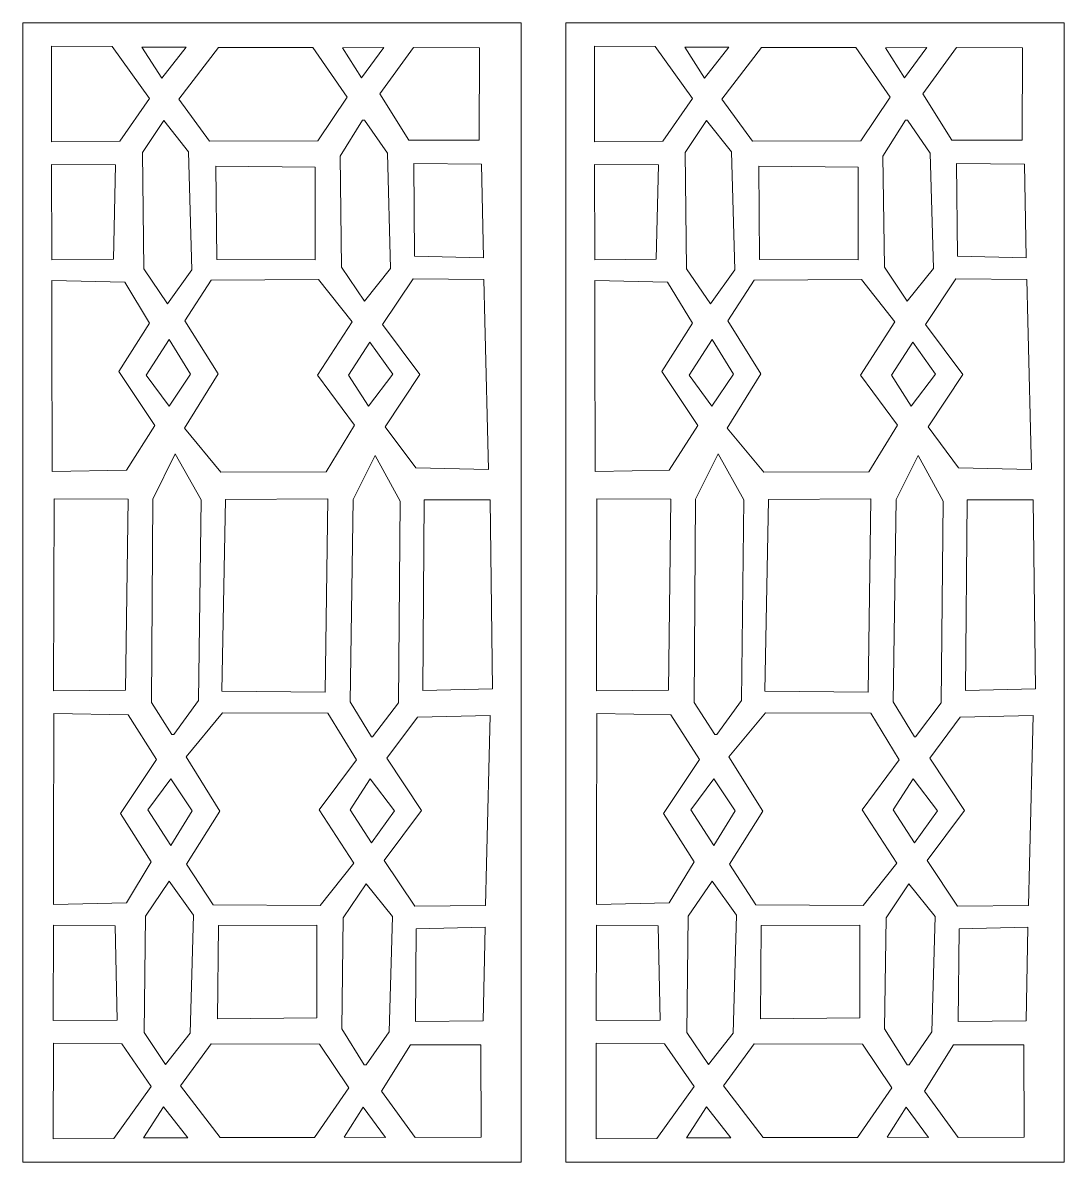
# Model space of a CAD drawing. Header units: centimetres. Extents: x -27.5 to -15.8, y -3.3 to 9.5.
import ezdxf

# ---------------------------------------------------------------- set-up
doc = ezdxf.new("R2010")
doc.units = ezdxf.units.CM
doc.header["$MEASUREMENT"] = 0
doc.layers.add('layer 1', color=7, linetype='Continuous')

msp = doc.modelspace()

# ---------------------------------------------------------------- linework, layer by layer
at = {"layer": 'layer 1', "color": 250, "lineweight": 9}
msp.add_open_spline([(-27.5, 9.5), (-27.5, 9.5), (-21.88615, 9.5), (-21.88615, 9.5), (-21.88615, 9.5), (-21.88615, 9.5), (-21.88615, -3.32635), (-21.88615, -3.32635), (-21.88615, -3.32635), (-21.88615, -3.32635), (-27.5, -3.32635), (-27.5, -3.32635), (-27.5, -3.32635), (-27.5, -3.32635), (-27.5, 9.5), (-27.5, 9.5)], degree=3, knots=[0, 0, 0, 0, 0.2, 0.2, 0.2, 0.2, 0.4, 0.4, 0.4, 0.4, 0.6, 0.6, 0.6, 0.6, 1, 1, 1, 1], dxfattribs=at)
at = {"layer": 'layer 1', "color": 7, "lineweight": 9}
for points, knots in [([(-21.38615, 9.5), (-21.38615, 9.5), (-15.7723, 9.5), (-15.7723, 9.5), (-15.7723, 9.5), (-15.7723, 9.5), (-15.7723, -3.32635), (-15.7723, -3.32635), (-15.7723, -3.32635), (-15.7723, -3.32635), (-21.38615, -3.32635), (-21.38615, -3.32635), (-21.38615, -3.32635), (-21.38615, -3.32635), (-21.38615, 9.5), (-21.38615, 9.5)], [0, 0, 0, 0, 0.2, 0.2, 0.2, 0.2, 0.4, 0.4, 0.4, 0.4, 0.6, 0.6, 0.6, 0.6, 1, 1, 1, 1]), ([(-27.17487, 8.16138), (-27.17487, 8.16138), (-27.17515, 9.23674), (-27.17515, 9.23674), (-27.17515, 9.23674), (-27.17515, 9.23674), (-26.49222, 9.23189), (-26.49222, 9.23189), (-26.49222, 9.23189), (-26.49222, 9.23189), (-26.07328, 8.64632), (-26.07328, 8.64632), (-26.07328, 8.64632), (-26.07328, 8.64632), (-26.40538, 8.16623), (-26.40538, 8.16623), (-26.40538, 8.16623), (-26.40538, 8.16623), (-27.17487, 8.16138), (-27.17487, 8.16138)], [0, 0, 0, 0, 0.16666667, 0.16666667, 0.16666667, 0.16666667, 0.33333333, 0.33333333, 0.33333333, 0.33333333, 0.5, 0.5, 0.5, 0.5, 0.66666667, 0.66666667, 0.66666667, 0.66666667, 1, 1, 1, 1]), ([(-21.06102, 8.16138), (-21.06102, 8.16138), (-21.0613, 9.23674), (-21.0613, 9.23674), (-21.0613, 9.23674), (-21.0613, 9.23674), (-20.37837, 9.23189), (-20.37837, 9.23189), (-20.37837, 9.23189), (-20.37837, 9.23189), (-19.95943, 8.64632), (-19.95943, 8.64632), (-19.95943, 8.64632), (-19.95943, 8.64632), (-20.29153, 8.16623), (-20.29153, 8.16623), (-20.29153, 8.16623), (-20.29153, 8.16623), (-21.06102, 8.16138), (-21.06102, 8.16138)], [0, 0, 0, 0, 0.16666667, 0.16666667, 0.16666667, 0.16666667, 0.33333333, 0.33333333, 0.33333333, 0.33333333, 0.5, 0.5, 0.5, 0.5, 0.66666667, 0.66666667, 0.66666667, 0.66666667, 1, 1, 1, 1]), ([(-25.93516, 8.87588), (-25.93516, 8.87588), (-26.16, 9.22442), (-26.16, 9.22442), (-26.16, 9.22442), (-26.16, 9.22442), (-25.66116, 9.22484), (-25.66116, 9.22484), (-25.66116, 9.22484), (-25.66116, 9.22484), (-25.93516, 8.87588), (-25.93516, 8.87588)], [0, 0, 0, 0, 0.25, 0.25, 0.25, 0.25, 0.5, 0.5, 0.5, 0.5, 1, 1, 1, 1]), ([(-25.3971, 8.16575), (-25.3971, 8.16575), (-25.74106, 8.63882), (-25.74106, 8.63882), (-25.74106, 8.63882), (-25.74106, 8.63882), (-25.29546, 9.22191), (-25.29546, 9.22191), (-25.29546, 9.22191), (-25.29546, 9.22191), (-24.23257, 9.22074), (-24.23257, 9.22074), (-24.23257, 9.22074), (-24.23257, 9.22074), (-23.84586, 8.66275), (-23.84586, 8.66275), (-23.84586, 8.66275), (-23.84586, 8.66275), (-24.17821, 8.1716), (-24.17821, 8.1716), (-24.17821, 8.1716), (-24.17821, 8.1716), (-25.3971, 8.16575), (-25.3971, 8.16575)], [0, 0, 0, 0, 0.14285714, 0.14285714, 0.14285714, 0.14285714, 0.28571429, 0.28571429, 0.28571429, 0.28571429, 0.42857143, 0.42857143, 0.42857143, 0.42857143, 0.57142857, 0.57142857, 0.57142857, 0.57142857, 0.71428571, 0.71428571, 0.71428571, 0.71428571, 1, 1, 1, 1]), ([(-23.68583, 8.88073), (-23.68583, 8.88073), (-23.89961, 9.21967), (-23.89961, 9.21967), (-23.89961, 9.21967), (-23.89961, 9.21967), (-23.43425, 9.22147), (-23.43425, 9.22147), (-23.43425, 9.22147), (-23.43425, 9.22147), (-23.68583, 8.88073), (-23.68583, 8.88073)], [0, 0, 0, 0, 0.25, 0.25, 0.25, 0.25, 0.5, 0.5, 0.5, 0.5, 1, 1, 1, 1]), ([(-23.15208, 8.17742), (-23.15208, 8.17742), (-23.47942, 8.69884), (-23.47942, 8.69884), (-23.47942, 8.69884), (-23.47942, 8.69884), (-23.09908, 9.22155), (-23.09908, 9.22155), (-23.09908, 9.22155), (-23.09908, 9.22155), (-22.35607, 9.21983), (-22.35607, 9.21983), (-22.35607, 9.21983), (-22.35607, 9.21983), (-22.3608, 8.17801), (-22.3608, 8.17801), (-22.3608, 8.17801), (-22.3608, 8.17801), (-23.15208, 8.17742), (-23.15208, 8.17742)], [0, 0, 0, 0, 0.16666667, 0.16666667, 0.16666667, 0.16666667, 0.33333333, 0.33333333, 0.33333333, 0.33333333, 0.5, 0.5, 0.5, 0.5, 0.66666667, 0.66666667, 0.66666667, 0.66666667, 1, 1, 1, 1]), ([(-19.82131, 8.87588), (-19.82131, 8.87588), (-20.04615, 9.22442), (-20.04615, 9.22442), (-20.04615, 9.22442), (-20.04615, 9.22442), (-19.54731, 9.22484), (-19.54731, 9.22484), (-19.54731, 9.22484), (-19.54731, 9.22484), (-19.82131, 8.87588), (-19.82131, 8.87588)], [0, 0, 0, 0, 0.25, 0.25, 0.25, 0.25, 0.5, 0.5, 0.5, 0.5, 1, 1, 1, 1]), ([(-19.28326, 8.16575), (-19.28326, 8.16575), (-19.62721, 8.63882), (-19.62721, 8.63882), (-19.62721, 8.63882), (-19.62721, 8.63882), (-19.18161, 9.22191), (-19.18161, 9.22191), (-19.18161, 9.22191), (-19.18161, 9.22191), (-18.11872, 9.22074), (-18.11872, 9.22074), (-18.11872, 9.22074), (-18.11872, 9.22074), (-17.73202, 8.66275), (-17.73202, 8.66275), (-17.73202, 8.66275), (-17.73202, 8.66275), (-18.06437, 8.1716), (-18.06437, 8.1716), (-18.06437, 8.1716), (-18.06437, 8.1716), (-19.28326, 8.16575), (-19.28326, 8.16575)], [0, 0, 0, 0, 0.14285714, 0.14285714, 0.14285714, 0.14285714, 0.28571429, 0.28571429, 0.28571429, 0.28571429, 0.42857143, 0.42857143, 0.42857143, 0.42857143, 0.57142857, 0.57142857, 0.57142857, 0.57142857, 0.71428571, 0.71428571, 0.71428571, 0.71428571, 1, 1, 1, 1]), ([(-17.57198, 8.88073), (-17.57198, 8.88073), (-17.78576, 9.21967), (-17.78576, 9.21967), (-17.78576, 9.21967), (-17.78576, 9.21967), (-17.3204, 9.22147), (-17.3204, 9.22147), (-17.3204, 9.22147), (-17.3204, 9.22147), (-17.57198, 8.88073), (-17.57198, 8.88073)], [0, 0, 0, 0, 0.25, 0.25, 0.25, 0.25, 0.5, 0.5, 0.5, 0.5, 1, 1, 1, 1]), ([(-17.03823, 8.17742), (-17.03823, 8.17742), (-17.36557, 8.69884), (-17.36557, 8.69884), (-17.36557, 8.69884), (-17.36557, 8.69884), (-16.98523, 9.22155), (-16.98523, 9.22155), (-16.98523, 9.22155), (-16.98523, 9.22155), (-16.24223, 9.21983), (-16.24223, 9.21983), (-16.24223, 9.21983), (-16.24223, 9.21983), (-16.24695, 8.17801), (-16.24695, 8.17801), (-16.24695, 8.17801), (-16.24695, 8.17801), (-17.03823, 8.17742), (-17.03823, 8.17742)], [0, 0, 0, 0, 0.16666667, 0.16666667, 0.16666667, 0.16666667, 0.33333333, 0.33333333, 0.33333333, 0.33333333, 0.5, 0.5, 0.5, 0.5, 0.66666667, 0.66666667, 0.66666667, 0.66666667, 1, 1, 1, 1]), ([(-25.87032, 6.33714), (-25.87032, 6.33714), (-26.13849, 6.73098), (-26.13849, 6.73098), (-26.13849, 6.73098), (-26.13849, 6.73098), (-26.15342, 8.03871), (-26.15342, 8.03871), (-26.15342, 8.03871), (-26.15342, 8.03871), (-25.91263, 8.39896), (-25.91263, 8.39896), (-25.91263, 8.39896), (-25.91263, 8.39896), (-25.63242, 8.04918), (-25.63242, 8.04918), (-25.63242, 8.04918), (-25.63242, 8.04918), (-25.59585, 6.71878), (-25.59585, 6.71878), (-25.59585, 6.71878), (-25.59585, 6.71878), (-25.87032, 6.33714), (-25.87032, 6.33714)], [0, 0, 0, 0, 0.14285714, 0.14285714, 0.14285714, 0.14285714, 0.28571429, 0.28571429, 0.28571429, 0.28571429, 0.42857143, 0.42857143, 0.42857143, 0.42857143, 0.57142857, 0.57142857, 0.57142857, 0.57142857, 0.71428571, 0.71428571, 0.71428571, 0.71428571, 1, 1, 1, 1]), ([(-23.65373, 6.3649), (-23.65373, 6.3649), (-23.91105, 6.74739), (-23.91105, 6.74739), (-23.91105, 6.74739), (-23.91105, 6.74739), (-23.92723, 7.99978), (-23.92723, 7.99978), (-23.92723, 7.99978), (-23.92723, 7.99978), (-23.6744, 8.40405), (-23.6744, 8.40405), (-23.6744, 8.40405), (-23.6744, 8.40405), (-23.65224, 8.40355), (-23.65224, 8.40355), (-23.65224, 8.40355), (-23.65224, 8.40355), (-23.39469, 8.03213), (-23.39469, 8.03213), (-23.39469, 8.03213), (-23.39469, 8.03213), (-23.35735, 6.73494), (-23.35735, 6.73494), (-23.35735, 6.73494), (-23.35735, 6.73494), (-23.65373, 6.3649), (-23.65373, 6.3649)], [0, 0, 0, 0, 0.125, 0.125, 0.125, 0.125, 0.25, 0.25, 0.25, 0.25, 0.375, 0.375, 0.375, 0.375, 0.5, 0.5, 0.5, 0.5, 0.625, 0.625, 0.625, 0.625, 0.75, 0.75, 0.75, 0.75, 1, 1, 1, 1]), ([(-19.75648, 6.33714), (-19.75648, 6.33714), (-20.02464, 6.73098), (-20.02464, 6.73098), (-20.02464, 6.73098), (-20.02464, 6.73098), (-20.03958, 8.03871), (-20.03958, 8.03871), (-20.03958, 8.03871), (-20.03958, 8.03871), (-19.79878, 8.39896), (-19.79878, 8.39896), (-19.79878, 8.39896), (-19.79878, 8.39896), (-19.51858, 8.04918), (-19.51858, 8.04918), (-19.51858, 8.04918), (-19.51858, 8.04918), (-19.48201, 6.71878), (-19.48201, 6.71878), (-19.48201, 6.71878), (-19.48201, 6.71878), (-19.75648, 6.33714), (-19.75648, 6.33714)], [0, 0, 0, 0, 0.14285714, 0.14285714, 0.14285714, 0.14285714, 0.28571429, 0.28571429, 0.28571429, 0.28571429, 0.42857143, 0.42857143, 0.42857143, 0.42857143, 0.57142857, 0.57142857, 0.57142857, 0.57142857, 0.71428571, 0.71428571, 0.71428571, 0.71428571, 1, 1, 1, 1]), ([(-17.53988, 6.3649), (-17.53988, 6.3649), (-17.79721, 6.74739), (-17.79721, 6.74739), (-17.79721, 6.74739), (-17.79721, 6.74739), (-17.81338, 7.99978), (-17.81338, 7.99978), (-17.81338, 7.99978), (-17.81338, 7.99978), (-17.56055, 8.40405), (-17.56055, 8.40405), (-17.56055, 8.40405), (-17.56055, 8.40405), (-17.53839, 8.40355), (-17.53839, 8.40355), (-17.53839, 8.40355), (-17.53839, 8.40355), (-17.28084, 8.03213), (-17.28084, 8.03213), (-17.28084, 8.03213), (-17.28084, 8.03213), (-17.2435, 6.73494), (-17.2435, 6.73494), (-17.2435, 6.73494), (-17.2435, 6.73494), (-17.53988, 6.3649), (-17.53988, 6.3649)], [0, 0, 0, 0, 0.125, 0.125, 0.125, 0.125, 0.25, 0.25, 0.25, 0.25, 0.375, 0.375, 0.375, 0.375, 0.5, 0.5, 0.5, 0.5, 0.625, 0.625, 0.625, 0.625, 0.75, 0.75, 0.75, 0.75, 1, 1, 1, 1]), ([(-27.17365, 6.83154), (-27.17365, 6.83154), (-27.17572, 7.90658), (-27.17572, 7.90658), (-27.17572, 7.90658), (-27.17572, 7.90658), (-26.45565, 7.9015), (-26.45565, 7.9015), (-26.45565, 7.9015), (-26.45565, 7.9015), (-26.47951, 6.83835), (-26.47951, 6.83835), (-26.47951, 6.83835), (-26.47951, 6.83835), (-27.17365, 6.83154), (-27.17365, 6.83154)], [0, 0, 0, 0, 0.2, 0.2, 0.2, 0.2, 0.4, 0.4, 0.4, 0.4, 0.6, 0.6, 0.6, 0.6, 1, 1, 1, 1]), ([(-25.31624, 6.83436), (-25.31624, 6.83436), (-25.32582, 7.88715), (-25.32582, 7.88715), (-25.32582, 7.88715), (-25.32582, 7.88715), (-24.2071, 7.87311), (-24.2071, 7.87311), (-24.2071, 7.87311), (-24.2071, 7.87311), (-24.20833, 6.83163), (-24.20833, 6.83163), (-24.20833, 6.83163), (-24.20833, 6.83163), (-25.31624, 6.83436), (-25.31624, 6.83436)], [0, 0, 0, 0, 0.2, 0.2, 0.2, 0.2, 0.4, 0.4, 0.4, 0.4, 0.6, 0.6, 0.6, 0.6, 1, 1, 1, 1]), ([(-23.08833, 6.87293), (-23.08833, 6.87293), (-23.09816, 7.91466), (-23.09816, 7.91466), (-23.09816, 7.91466), (-23.09816, 7.91466), (-22.33379, 7.90855), (-22.33379, 7.90855), (-22.33379, 7.90855), (-22.33379, 7.90855), (-22.31313, 6.85551), (-22.31313, 6.85551), (-22.31313, 6.85551), (-22.31313, 6.85551), (-23.08833, 6.87293), (-23.08833, 6.87293)], [0, 0, 0, 0, 0.2, 0.2, 0.2, 0.2, 0.4, 0.4, 0.4, 0.4, 0.6, 0.6, 0.6, 0.6, 1, 1, 1, 1]), ([(-21.05981, 6.83154), (-21.05981, 6.83154), (-21.06188, 7.90658), (-21.06188, 7.90658), (-21.06188, 7.90658), (-21.06188, 7.90658), (-20.3418, 7.9015), (-20.3418, 7.9015), (-20.3418, 7.9015), (-20.3418, 7.9015), (-20.36567, 6.83835), (-20.36567, 6.83835), (-20.36567, 6.83835), (-20.36567, 6.83835), (-21.05981, 6.83154), (-21.05981, 6.83154)], [0, 0, 0, 0, 0.2, 0.2, 0.2, 0.2, 0.4, 0.4, 0.4, 0.4, 0.6, 0.6, 0.6, 0.6, 1, 1, 1, 1]), ([(-19.20239, 6.83436), (-19.20239, 6.83436), (-19.21198, 7.88715), (-19.21198, 7.88715), (-19.21198, 7.88715), (-19.21198, 7.88715), (-18.09325, 7.87311), (-18.09325, 7.87311), (-18.09325, 7.87311), (-18.09325, 7.87311), (-18.09448, 6.83163), (-18.09448, 6.83163), (-18.09448, 6.83163), (-18.09448, 6.83163), (-19.20239, 6.83436), (-19.20239, 6.83436)], [0, 0, 0, 0, 0.2, 0.2, 0.2, 0.2, 0.4, 0.4, 0.4, 0.4, 0.6, 0.6, 0.6, 0.6, 1, 1, 1, 1]), ([(-16.97448, 6.87293), (-16.97448, 6.87293), (-16.98432, 7.91466), (-16.98432, 7.91466), (-16.98432, 7.91466), (-16.98432, 7.91466), (-16.21994, 7.90855), (-16.21994, 7.90855), (-16.21994, 7.90855), (-16.21994, 7.90855), (-16.19929, 6.85551), (-16.19929, 6.85551), (-16.19929, 6.85551), (-16.19929, 6.85551), (-16.97448, 6.87293), (-16.97448, 6.87293)], [0, 0, 0, 0, 0.2, 0.2, 0.2, 0.2, 0.4, 0.4, 0.4, 0.4, 0.6, 0.6, 0.6, 0.6, 1, 1, 1, 1]), ([(-27.16938, 4.44833), (-27.16938, 4.44833), (-27.17349, 6.03404), (-27.17349, 6.03404), (-27.17349, 6.03404), (-27.17349, 6.03404), (-27.17186, 6.59907), (-27.17186, 6.59907), (-27.17186, 6.59907), (-27.17186, 6.59907), (-26.35237, 6.58065), (-26.35237, 6.58065), (-26.35237, 6.58065), (-26.35237, 6.58065), (-26.07186, 6.11858), (-26.07186, 6.11858), (-26.07186, 6.11858), (-26.07186, 6.11858), (-26.41932, 5.57392), (-26.41932, 5.57392), (-26.41932, 5.57392), (-26.41932, 5.57392), (-26.01194, 4.96644), (-26.01194, 4.96644), (-26.01194, 4.96644), (-26.01194, 4.96644), (-26.3335, 4.464), (-26.3335, 4.464), (-26.3335, 4.464), (-26.3335, 4.464), (-27.16938, 4.44833), (-27.16938, 4.44833)], [0, 0, 0, 0, 0.11111111, 0.11111111, 0.11111111, 0.11111111, 0.22222222, 0.22222222, 0.22222222, 0.22222222, 0.33333333, 0.33333333, 0.33333333, 0.33333333, 0.44444444, 0.44444444, 0.44444444, 0.44444444, 0.55555556, 0.55555556, 0.55555556, 0.55555556, 0.66666667, 0.66666667, 0.66666667, 0.66666667, 0.77777778, 0.77777778, 0.77777778, 0.77777778, 1, 1, 1, 1]), ([(-25.27033, 4.44008), (-25.27033, 4.44008), (-25.68022, 4.93681), (-25.68022, 4.93681), (-25.68022, 4.93681), (-25.68022, 4.93681), (-25.30081, 5.54876), (-25.30081, 5.54876), (-25.30081, 5.54876), (-25.30081, 5.54876), (-25.67523, 6.14441), (-25.67523, 6.14441), (-25.67523, 6.14441), (-25.67523, 6.14441), (-25.37686, 6.60305), (-25.37686, 6.60305), (-25.37686, 6.60305), (-25.37686, 6.60305), (-24.16901, 6.60915), (-24.16901, 6.60915), (-24.16901, 6.60915), (-24.16901, 6.60915), (-23.79185, 6.13533), (-23.79185, 6.13533), (-23.79185, 6.13533), (-23.79185, 6.13533), (-24.18208, 5.53469), (-24.18208, 5.53469), (-24.18208, 5.53469), (-24.18208, 5.53469), (-23.76262, 4.97128), (-23.76262, 4.97128), (-23.76262, 4.97128), (-23.76262, 4.97128), (-24.08465, 4.44668), (-24.08465, 4.44668), (-24.08465, 4.44668), (-24.08465, 4.44668), (-25.27033, 4.44008), (-25.27033, 4.44008)], [0, 0, 0, 0, 0.09090909, 0.09090909, 0.09090909, 0.09090909, 0.18181818, 0.18181818, 0.18181818, 0.18181818, 0.27272727, 0.27272727, 0.27272727, 0.27272727, 0.36363636, 0.36363636, 0.36363636, 0.36363636, 0.45454545, 0.45454545, 0.45454545, 0.45454545, 0.54545455, 0.54545455, 0.54545455, 0.54545455, 0.63636364, 0.63636364, 0.63636364, 0.63636364, 0.72727273, 0.72727273, 0.72727273, 0.72727273, 0.81818182, 0.81818182, 0.81818182, 0.81818182, 1, 1, 1, 1]), ([(-22.25588, 4.47207), (-22.25588, 4.47207), (-23.0754, 4.49049), (-23.0754, 4.49049), (-23.0754, 4.49049), (-23.0754, 4.49049), (-23.41958, 4.9525), (-23.41958, 4.9525), (-23.41958, 4.9525), (-23.41958, 4.9525), (-23.02799, 5.54145), (-23.02799, 5.54145), (-23.02799, 5.54145), (-23.02799, 5.54145), (-23.44909, 6.10545), (-23.44909, 6.10545), (-23.44909, 6.10545), (-23.44909, 6.10545), (-23.10512, 6.61849), (-23.10512, 6.61849), (-23.10512, 6.61849), (-23.10512, 6.61849), (-22.30829, 6.6111), (-22.30829, 6.6111), (-22.30829, 6.6111), (-22.30829, 6.6111), (-22.29583, 6.14603), (-22.29583, 6.14603), (-22.29583, 6.14603), (-22.29583, 6.14603), (-22.25588, 4.47207), (-22.25588, 4.47207)], [0, 0, 0, 0, 0.11111111, 0.11111111, 0.11111111, 0.11111111, 0.22222222, 0.22222222, 0.22222222, 0.22222222, 0.33333333, 0.33333333, 0.33333333, 0.33333333, 0.44444444, 0.44444444, 0.44444444, 0.44444444, 0.55555556, 0.55555556, 0.55555556, 0.55555556, 0.66666667, 0.66666667, 0.66666667, 0.66666667, 0.77777778, 0.77777778, 0.77777778, 0.77777778, 1, 1, 1, 1]), ([(-21.05554, 4.44833), (-21.05554, 4.44833), (-21.05964, 6.03404), (-21.05964, 6.03404), (-21.05964, 6.03404), (-21.05964, 6.03404), (-21.05801, 6.59907), (-21.05801, 6.59907), (-21.05801, 6.59907), (-21.05801, 6.59907), (-20.23852, 6.58065), (-20.23852, 6.58065), (-20.23852, 6.58065), (-20.23852, 6.58065), (-19.95801, 6.11858), (-19.95801, 6.11858), (-19.95801, 6.11858), (-19.95801, 6.11858), (-20.30547, 5.57392), (-20.30547, 5.57392), (-20.30547, 5.57392), (-20.30547, 5.57392), (-19.89809, 4.96644), (-19.89809, 4.96644), (-19.89809, 4.96644), (-19.89809, 4.96644), (-20.21965, 4.464), (-20.21965, 4.464), (-20.21965, 4.464), (-20.21965, 4.464), (-21.05554, 4.44833), (-21.05554, 4.44833)], [0, 0, 0, 0, 0.11111111, 0.11111111, 0.11111111, 0.11111111, 0.22222222, 0.22222222, 0.22222222, 0.22222222, 0.33333333, 0.33333333, 0.33333333, 0.33333333, 0.44444444, 0.44444444, 0.44444444, 0.44444444, 0.55555556, 0.55555556, 0.55555556, 0.55555556, 0.66666667, 0.66666667, 0.66666667, 0.66666667, 0.77777778, 0.77777778, 0.77777778, 0.77777778, 1, 1, 1, 1]), ([(-19.15648, 4.44008), (-19.15648, 4.44008), (-19.56637, 4.93681), (-19.56637, 4.93681), (-19.56637, 4.93681), (-19.56637, 4.93681), (-19.18696, 5.54876), (-19.18696, 5.54876), (-19.18696, 5.54876), (-19.18696, 5.54876), (-19.56138, 6.14441), (-19.56138, 6.14441), (-19.56138, 6.14441), (-19.56138, 6.14441), (-19.26301, 6.60305), (-19.26301, 6.60305), (-19.26301, 6.60305), (-19.26301, 6.60305), (-18.05516, 6.60915), (-18.05516, 6.60915), (-18.05516, 6.60915), (-18.05516, 6.60915), (-17.678, 6.13533), (-17.678, 6.13533), (-17.678, 6.13533), (-17.678, 6.13533), (-18.06823, 5.53469), (-18.06823, 5.53469), (-18.06823, 5.53469), (-18.06823, 5.53469), (-17.64877, 4.97128), (-17.64877, 4.97128), (-17.64877, 4.97128), (-17.64877, 4.97128), (-17.9708, 4.44668), (-17.9708, 4.44668), (-17.9708, 4.44668), (-17.9708, 4.44668), (-19.15648, 4.44008), (-19.15648, 4.44008)], [0, 0, 0, 0, 0.09090909, 0.09090909, 0.09090909, 0.09090909, 0.18181818, 0.18181818, 0.18181818, 0.18181818, 0.27272727, 0.27272727, 0.27272727, 0.27272727, 0.36363636, 0.36363636, 0.36363636, 0.36363636, 0.45454545, 0.45454545, 0.45454545, 0.45454545, 0.54545455, 0.54545455, 0.54545455, 0.54545455, 0.63636364, 0.63636364, 0.63636364, 0.63636364, 0.72727273, 0.72727273, 0.72727273, 0.72727273, 0.81818182, 0.81818182, 0.81818182, 0.81818182, 1, 1, 1, 1]), ([(-16.14204, 4.47207), (-16.14204, 4.47207), (-16.96155, 4.49049), (-16.96155, 4.49049), (-16.96155, 4.49049), (-16.96155, 4.49049), (-17.30573, 4.9525), (-17.30573, 4.9525), (-17.30573, 4.9525), (-17.30573, 4.9525), (-16.91414, 5.54145), (-16.91414, 5.54145), (-16.91414, 5.54145), (-16.91414, 5.54145), (-17.33524, 6.10545), (-17.33524, 6.10545), (-17.33524, 6.10545), (-17.33524, 6.10545), (-16.99127, 6.61849), (-16.99127, 6.61849), (-16.99127, 6.61849), (-16.99127, 6.61849), (-16.19444, 6.6111), (-16.19444, 6.6111), (-16.19444, 6.6111), (-16.19444, 6.6111), (-16.18198, 6.14603), (-16.18198, 6.14603), (-16.18198, 6.14603), (-16.18198, 6.14603), (-16.14204, 4.47207), (-16.14204, 4.47207)], [0, 0, 0, 0, 0.11111111, 0.11111111, 0.11111111, 0.11111111, 0.22222222, 0.22222222, 0.22222222, 0.22222222, 0.33333333, 0.33333333, 0.33333333, 0.33333333, 0.44444444, 0.44444444, 0.44444444, 0.44444444, 0.55555556, 0.55555556, 0.55555556, 0.55555556, 0.66666667, 0.66666667, 0.66666667, 0.66666667, 0.77777778, 0.77777778, 0.77777778, 0.77777778, 1, 1, 1, 1]), ([(-25.85257, 5.18519), (-25.85257, 5.18519), (-26.10998, 5.5337), (-26.10998, 5.5337), (-26.10998, 5.5337), (-26.10998, 5.5337), (-25.84993, 5.93433), (-25.84993, 5.93433), (-25.84993, 5.93433), (-25.84993, 5.93433), (-25.61114, 5.54466), (-25.61114, 5.54466), (-25.61114, 5.54466), (-25.61114, 5.54466), (-25.85257, 5.18519), (-25.85257, 5.18519)], [0, 0, 0, 0, 0.2, 0.2, 0.2, 0.2, 0.4, 0.4, 0.4, 0.4, 0.6, 0.6, 0.6, 0.6, 1, 1, 1, 1]), ([(-23.608, 5.18519), (-23.608, 5.18519), (-23.83284, 5.5337), (-23.83284, 5.5337), (-23.83284, 5.5337), (-23.83284, 5.5337), (-23.59182, 5.90499), (-23.59182, 5.90499), (-23.59182, 5.90499), (-23.59182, 5.90499), (-23.334, 5.54466), (-23.334, 5.54466), (-23.334, 5.54466), (-23.334, 5.54466), (-23.608, 5.18519), (-23.608, 5.18519)], [0, 0, 0, 0, 0.2, 0.2, 0.2, 0.2, 0.4, 0.4, 0.4, 0.4, 0.6, 0.6, 0.6, 0.6, 1, 1, 1, 1]), ([(-19.73873, 5.18519), (-19.73873, 5.18519), (-19.99613, 5.5337), (-19.99613, 5.5337), (-19.99613, 5.5337), (-19.99613, 5.5337), (-19.73608, 5.93433), (-19.73608, 5.93433), (-19.73608, 5.93433), (-19.73608, 5.93433), (-19.49729, 5.54466), (-19.49729, 5.54466), (-19.49729, 5.54466), (-19.49729, 5.54466), (-19.73873, 5.18519), (-19.73873, 5.18519)], [0, 0, 0, 0, 0.2, 0.2, 0.2, 0.2, 0.4, 0.4, 0.4, 0.4, 0.6, 0.6, 0.6, 0.6, 1, 1, 1, 1]), ([(-17.49415, 5.18519), (-17.49415, 5.18519), (-17.71899, 5.5337), (-17.71899, 5.5337), (-17.71899, 5.5337), (-17.71899, 5.5337), (-17.47797, 5.90499), (-17.47797, 5.90499), (-17.47797, 5.90499), (-17.47797, 5.90499), (-17.22015, 5.54466), (-17.22015, 5.54466), (-17.22015, 5.54466), (-17.22015, 5.54466), (-17.49415, 5.18519), (-17.49415, 5.18519)], [0, 0, 0, 0, 0.2, 0.2, 0.2, 0.2, 0.4, 0.4, 0.4, 0.4, 0.6, 0.6, 0.6, 0.6, 1, 1, 1, 1]), ([(-25.78219, 4.64673), (-25.78219, 4.64673), (-26.03686, 4.13702), (-26.03686, 4.13702), (-26.03686, 4.13702), (-26.03686, 4.13702), (-26.05166, 1.84857), (-26.05166, 1.84857), (-26.05166, 1.84857), (-26.05166, 1.84857), (-25.82199, 1.48808), (-25.82199, 1.48808), (-25.82199, 1.48808), (-25.82199, 1.48808), (-25.79985, 1.48857), (-25.79985, 1.48857), (-25.79985, 1.48857), (-25.79985, 1.48857), (-25.52037, 1.87159), (-25.52037, 1.87159), (-25.52037, 1.87159), (-25.52037, 1.87159), (-25.49228, 4.12816), (-25.49228, 4.12816), (-25.49228, 4.12816), (-25.49228, 4.12816), (-25.78219, 4.64673), (-25.78219, 4.64673)], [0, 0, 0, 0, 0.125, 0.125, 0.125, 0.125, 0.25, 0.25, 0.25, 0.25, 0.375, 0.375, 0.375, 0.375, 0.5, 0.5, 0.5, 0.5, 0.625, 0.625, 0.625, 0.625, 0.75, 0.75, 0.75, 0.75, 1, 1, 1, 1]), ([(-23.53261, 4.63082), (-23.53261, 4.63082), (-23.7802, 4.13206), (-23.7802, 4.13206), (-23.7802, 4.13206), (-23.7802, 4.13206), (-23.81368, 1.85455), (-23.81368, 1.85455), (-23.81368, 1.85455), (-23.81368, 1.85455), (-23.57219, 1.46107), (-23.57219, 1.46107), (-23.57219, 1.46107), (-23.57219, 1.46107), (-23.5611, 1.46135), (-23.5611, 1.46135), (-23.5611, 1.46135), (-23.5611, 1.46135), (-23.27055, 1.84458), (-23.27055, 1.84458), (-23.27055, 1.84458), (-23.27055, 1.84458), (-23.24969, 4.1166), (-23.24969, 4.1166), (-23.24969, 4.1166), (-23.24969, 4.1166), (-23.53261, 4.63082), (-23.53261, 4.63082)], [0, 0, 0, 0, 0.125, 0.125, 0.125, 0.125, 0.25, 0.25, 0.25, 0.25, 0.375, 0.375, 0.375, 0.375, 0.5, 0.5, 0.5, 0.5, 0.625, 0.625, 0.625, 0.625, 0.75, 0.75, 0.75, 0.75, 1, 1, 1, 1]), ([(-19.66834, 4.64673), (-19.66834, 4.64673), (-19.92301, 4.13702), (-19.92301, 4.13702), (-19.92301, 4.13702), (-19.92301, 4.13702), (-19.93782, 1.84857), (-19.93782, 1.84857), (-19.93782, 1.84857), (-19.93782, 1.84857), (-19.70814, 1.48808), (-19.70814, 1.48808), (-19.70814, 1.48808), (-19.70814, 1.48808), (-19.68601, 1.48857), (-19.68601, 1.48857), (-19.68601, 1.48857), (-19.68601, 1.48857), (-19.40652, 1.87159), (-19.40652, 1.87159), (-19.40652, 1.87159), (-19.40652, 1.87159), (-19.37844, 4.12816), (-19.37844, 4.12816), (-19.37844, 4.12816), (-19.37844, 4.12816), (-19.66834, 4.64673), (-19.66834, 4.64673)], [0, 0, 0, 0, 0.125, 0.125, 0.125, 0.125, 0.25, 0.25, 0.25, 0.25, 0.375, 0.375, 0.375, 0.375, 0.5, 0.5, 0.5, 0.5, 0.625, 0.625, 0.625, 0.625, 0.75, 0.75, 0.75, 0.75, 1, 1, 1, 1]), ([(-17.41877, 4.63082), (-17.41877, 4.63082), (-17.66636, 4.13206), (-17.66636, 4.13206), (-17.66636, 4.13206), (-17.66636, 4.13206), (-17.69983, 1.85455), (-17.69983, 1.85455), (-17.69983, 1.85455), (-17.69983, 1.85455), (-17.45834, 1.46107), (-17.45834, 1.46107), (-17.45834, 1.46107), (-17.45834, 1.46107), (-17.44725, 1.46135), (-17.44725, 1.46135), (-17.44725, 1.46135), (-17.44725, 1.46135), (-17.1567, 1.84458), (-17.1567, 1.84458), (-17.1567, 1.84458), (-17.1567, 1.84458), (-17.13585, 4.1166), (-17.13585, 4.1166), (-17.13585, 4.1166), (-17.13585, 4.1166), (-17.41877, 4.63082), (-17.41877, 4.63082)], [0, 0, 0, 0, 0.125, 0.125, 0.125, 0.125, 0.25, 0.25, 0.25, 0.25, 0.375, 0.375, 0.375, 0.375, 0.5, 0.5, 0.5, 0.5, 0.625, 0.625, 0.625, 0.625, 0.75, 0.75, 0.75, 0.75, 1, 1, 1, 1]), ([(-27.14816, 4.14144), (-27.14816, 4.14144), (-27.15449, 1.98046), (-27.15449, 1.98046), (-27.15449, 1.98046), (-27.15449, 1.98046), (-26.34245, 1.98659), (-26.34245, 1.98659), (-26.34245, 1.98659), (-26.34245, 1.98659), (-26.3144, 4.13672), (-26.3144, 4.13672), (-26.3144, 4.13672), (-26.3144, 4.13672), (-27.14816, 4.14144), (-27.14816, 4.14144)], [0, 0, 0, 0, 0.2, 0.2, 0.2, 0.2, 0.4, 0.4, 0.4, 0.4, 0.6, 0.6, 0.6, 0.6, 1, 1, 1, 1]), ([(-24.06455, 4.14242), (-24.06455, 4.14242), (-25.21638, 4.13463), (-25.21638, 4.13463), (-25.21638, 4.13463), (-25.21638, 4.13463), (-25.25682, 1.97722), (-25.25682, 1.97722), (-25.25682, 1.97722), (-25.25682, 1.97722), (-24.09404, 1.96602), (-24.09404, 1.96602), (-24.09404, 1.96602), (-24.09404, 1.96602), (-24.06455, 4.14242), (-24.06455, 4.14242)], [0, 0, 0, 0, 0.2, 0.2, 0.2, 0.2, 0.4, 0.4, 0.4, 0.4, 0.6, 0.6, 0.6, 0.6, 1, 1, 1, 1]), ([(-22.97833, 4.12835), (-22.97833, 4.12835), (-22.99668, 1.9837), (-22.99668, 1.9837), (-22.99668, 1.9837), (-22.99668, 1.9837), (-22.21042, 2.00137), (-22.21042, 2.00137), (-22.21042, 2.00137), (-22.21042, 2.00137), (-22.23604, 4.12812), (-22.23604, 4.12812), (-22.23604, 4.12812), (-22.23604, 4.12812), (-22.97833, 4.12835), (-22.97833, 4.12835)], [0, 0, 0, 0, 0.2, 0.2, 0.2, 0.2, 0.4, 0.4, 0.4, 0.4, 0.6, 0.6, 0.6, 0.6, 1, 1, 1, 1]), ([(-21.03431, 4.14144), (-21.03431, 4.14144), (-21.04064, 1.98046), (-21.04064, 1.98046), (-21.04064, 1.98046), (-21.04064, 1.98046), (-20.2286, 1.98659), (-20.2286, 1.98659), (-20.2286, 1.98659), (-20.2286, 1.98659), (-20.20056, 4.13672), (-20.20056, 4.13672), (-20.20056, 4.13672), (-20.20056, 4.13672), (-21.03431, 4.14144), (-21.03431, 4.14144)], [0, 0, 0, 0, 0.2, 0.2, 0.2, 0.2, 0.4, 0.4, 0.4, 0.4, 0.6, 0.6, 0.6, 0.6, 1, 1, 1, 1]), ([(-17.9507, 4.14242), (-17.9507, 4.14242), (-19.10253, 4.13463), (-19.10253, 4.13463), (-19.10253, 4.13463), (-19.10253, 4.13463), (-19.14298, 1.97722), (-19.14298, 1.97722), (-19.14298, 1.97722), (-19.14298, 1.97722), (-17.9802, 1.96602), (-17.9802, 1.96602), (-17.9802, 1.96602), (-17.9802, 1.96602), (-17.9507, 4.14242), (-17.9507, 4.14242)], [0, 0, 0, 0, 0.2, 0.2, 0.2, 0.2, 0.4, 0.4, 0.4, 0.4, 0.6, 0.6, 0.6, 0.6, 1, 1, 1, 1]), ([(-16.86448, 4.12835), (-16.86448, 4.12835), (-16.88283, 1.9837), (-16.88283, 1.9837), (-16.88283, 1.9837), (-16.88283, 1.9837), (-16.09657, 2.00137), (-16.09657, 2.00137), (-16.09657, 2.00137), (-16.09657, 2.00137), (-16.12219, 4.12812), (-16.12219, 4.12812), (-16.12219, 4.12812), (-16.12219, 4.12812), (-16.86448, 4.12835), (-16.86448, 4.12835)], [0, 0, 0, 0, 0.2, 0.2, 0.2, 0.2, 0.4, 0.4, 0.4, 0.4, 0.6, 0.6, 0.6, 0.6, 1, 1, 1, 1]), ([(-27.1504, 1.72535), (-27.1504, 1.72535), (-27.1545, 0.13963), (-27.1545, 0.13963), (-27.1545, 0.13963), (-27.1545, 0.13963), (-27.15288, -0.42539), (-27.15288, -0.42539), (-27.15288, -0.42539), (-27.15288, -0.42539), (-26.33339, -0.40697), (-26.33339, -0.40697), (-26.33339, -0.40697), (-26.33339, -0.40697), (-26.05288, 0.0551), (-26.05288, 0.0551), (-26.05288, 0.0551), (-26.05288, 0.0551), (-26.40033, 0.59975), (-26.40033, 0.59975), (-26.40033, 0.59975), (-26.40033, 0.59975), (-25.99296, 1.20724), (-25.99296, 1.20724), (-25.99296, 1.20724), (-25.99296, 1.20724), (-26.31451, 1.70968), (-26.31451, 1.70968), (-26.31451, 1.70968), (-26.31451, 1.70968), (-27.1504, 1.72535), (-27.1504, 1.72535)], [0, 0, 0, 0, 0.11111111, 0.11111111, 0.11111111, 0.11111111, 0.22222222, 0.22222222, 0.22222222, 0.22222222, 0.33333333, 0.33333333, 0.33333333, 0.33333333, 0.44444444, 0.44444444, 0.44444444, 0.44444444, 0.55555556, 0.55555556, 0.55555556, 0.55555556, 0.66666667, 0.66666667, 0.66666667, 0.66666667, 0.77777778, 0.77777778, 0.77777778, 0.77777778, 1, 1, 1, 1]), ([(-25.25135, 1.7336), (-25.25135, 1.7336), (-25.66124, 1.23687), (-25.66124, 1.23687), (-25.66124, 1.23687), (-25.66124, 1.23687), (-25.28183, 0.62492), (-25.28183, 0.62492), (-25.28183, 0.62492), (-25.28183, 0.62492), (-25.65625, 0.02927), (-25.65625, 0.02927), (-25.65625, 0.02927), (-25.65625, 0.02927), (-25.35787, -0.42937), (-25.35787, -0.42937), (-25.35787, -0.42937), (-25.35787, -0.42937), (-24.15002, -0.43547), (-24.15002, -0.43547), (-24.15002, -0.43547), (-24.15002, -0.43547), (-23.77287, 0.03835), (-23.77287, 0.03835), (-23.77287, 0.03835), (-23.77287, 0.03835), (-24.1631, 0.63899), (-24.1631, 0.63899), (-24.1631, 0.63899), (-24.1631, 0.63899), (-23.74363, 1.2024), (-23.74363, 1.2024), (-23.74363, 1.2024), (-23.74363, 1.2024), (-24.06566, 1.727), (-24.06566, 1.727), (-24.06566, 1.727), (-24.06566, 1.727), (-25.25135, 1.7336), (-25.25135, 1.7336)], [0, 0, 0, 0, 0.09090909, 0.09090909, 0.09090909, 0.09090909, 0.18181818, 0.18181818, 0.18181818, 0.18181818, 0.27272727, 0.27272727, 0.27272727, 0.27272727, 0.36363636, 0.36363636, 0.36363636, 0.36363636, 0.45454545, 0.45454545, 0.45454545, 0.45454545, 0.54545455, 0.54545455, 0.54545455, 0.54545455, 0.63636364, 0.63636364, 0.63636364, 0.63636364, 0.72727273, 0.72727273, 0.72727273, 0.72727273, 0.81818182, 0.81818182, 0.81818182, 0.81818182, 1, 1, 1, 1]), ([(-22.2369, 1.7016), (-22.2369, 1.7016), (-23.05642, 1.68319), (-23.05642, 1.68319), (-23.05642, 1.68319), (-23.05642, 1.68319), (-23.40059, 1.22118), (-23.40059, 1.22118), (-23.40059, 1.22118), (-23.40059, 1.22118), (-23.009, 0.63222), (-23.009, 0.63222), (-23.009, 0.63222), (-23.009, 0.63222), (-23.4301, 0.06823), (-23.4301, 0.06823), (-23.4301, 0.06823), (-23.4301, 0.06823), (-23.08614, -0.44481), (-23.08614, -0.44481), (-23.08614, -0.44481), (-23.08614, -0.44481), (-22.2893, -0.43743), (-22.2893, -0.43743), (-22.2893, -0.43743), (-22.2893, -0.43743), (-22.27685, 0.02765), (-22.27685, 0.02765), (-22.27685, 0.02765), (-22.27685, 0.02765), (-22.2369, 1.7016), (-22.2369, 1.7016)], [0, 0, 0, 0, 0.11111111, 0.11111111, 0.11111111, 0.11111111, 0.22222222, 0.22222222, 0.22222222, 0.22222222, 0.33333333, 0.33333333, 0.33333333, 0.33333333, 0.44444444, 0.44444444, 0.44444444, 0.44444444, 0.55555556, 0.55555556, 0.55555556, 0.55555556, 0.66666667, 0.66666667, 0.66666667, 0.66666667, 0.77777778, 0.77777778, 0.77777778, 0.77777778, 1, 1, 1, 1]), ([(-21.03655, 1.72535), (-21.03655, 1.72535), (-21.04066, 0.13963), (-21.04066, 0.13963), (-21.04066, 0.13963), (-21.04066, 0.13963), (-21.03903, -0.42539), (-21.03903, -0.42539), (-21.03903, -0.42539), (-21.03903, -0.42539), (-20.21954, -0.40697), (-20.21954, -0.40697), (-20.21954, -0.40697), (-20.21954, -0.40697), (-19.93903, 0.0551), (-19.93903, 0.0551), (-19.93903, 0.0551), (-19.93903, 0.0551), (-20.28648, 0.59975), (-20.28648, 0.59975), (-20.28648, 0.59975), (-20.28648, 0.59975), (-19.87911, 1.20724), (-19.87911, 1.20724), (-19.87911, 1.20724), (-19.87911, 1.20724), (-20.20067, 1.70968), (-20.20067, 1.70968), (-20.20067, 1.70968), (-20.20067, 1.70968), (-21.03655, 1.72535), (-21.03655, 1.72535)], [0, 0, 0, 0, 0.11111111, 0.11111111, 0.11111111, 0.11111111, 0.22222222, 0.22222222, 0.22222222, 0.22222222, 0.33333333, 0.33333333, 0.33333333, 0.33333333, 0.44444444, 0.44444444, 0.44444444, 0.44444444, 0.55555556, 0.55555556, 0.55555556, 0.55555556, 0.66666667, 0.66666667, 0.66666667, 0.66666667, 0.77777778, 0.77777778, 0.77777778, 0.77777778, 1, 1, 1, 1]), ([(-19.1375, 1.7336), (-19.1375, 1.7336), (-19.54739, 1.23687), (-19.54739, 1.23687), (-19.54739, 1.23687), (-19.54739, 1.23687), (-19.16798, 0.62492), (-19.16798, 0.62492), (-19.16798, 0.62492), (-19.16798, 0.62492), (-19.5424, 0.02927), (-19.5424, 0.02927), (-19.5424, 0.02927), (-19.5424, 0.02927), (-19.24402, -0.42937), (-19.24402, -0.42937), (-19.24402, -0.42937), (-19.24402, -0.42937), (-18.03618, -0.43547), (-18.03618, -0.43547), (-18.03618, -0.43547), (-18.03618, -0.43547), (-17.65902, 0.03835), (-17.65902, 0.03835), (-17.65902, 0.03835), (-17.65902, 0.03835), (-18.04925, 0.63899), (-18.04925, 0.63899), (-18.04925, 0.63899), (-18.04925, 0.63899), (-17.62978, 1.2024), (-17.62978, 1.2024), (-17.62978, 1.2024), (-17.62978, 1.2024), (-17.95181, 1.727), (-17.95181, 1.727), (-17.95181, 1.727), (-17.95181, 1.727), (-19.1375, 1.7336), (-19.1375, 1.7336)], [0, 0, 0, 0, 0.09090909, 0.09090909, 0.09090909, 0.09090909, 0.18181818, 0.18181818, 0.18181818, 0.18181818, 0.27272727, 0.27272727, 0.27272727, 0.27272727, 0.36363636, 0.36363636, 0.36363636, 0.36363636, 0.45454545, 0.45454545, 0.45454545, 0.45454545, 0.54545455, 0.54545455, 0.54545455, 0.54545455, 0.63636364, 0.63636364, 0.63636364, 0.63636364, 0.72727273, 0.72727273, 0.72727273, 0.72727273, 0.81818182, 0.81818182, 0.81818182, 0.81818182, 1, 1, 1, 1]), ([(-16.12305, 1.7016), (-16.12305, 1.7016), (-16.94257, 1.68319), (-16.94257, 1.68319), (-16.94257, 1.68319), (-16.94257, 1.68319), (-17.28675, 1.22118), (-17.28675, 1.22118), (-17.28675, 1.22118), (-17.28675, 1.22118), (-16.89516, 0.63222), (-16.89516, 0.63222), (-16.89516, 0.63222), (-16.89516, 0.63222), (-17.31626, 0.06823), (-17.31626, 0.06823), (-17.31626, 0.06823), (-17.31626, 0.06823), (-16.97229, -0.44481), (-16.97229, -0.44481), (-16.97229, -0.44481), (-16.97229, -0.44481), (-16.17545, -0.43743), (-16.17545, -0.43743), (-16.17545, -0.43743), (-16.17545, -0.43743), (-16.163, 0.02765), (-16.163, 0.02765), (-16.163, 0.02765), (-16.163, 0.02765), (-16.12305, 1.7016), (-16.12305, 1.7016)], [0, 0, 0, 0, 0.11111111, 0.11111111, 0.11111111, 0.11111111, 0.22222222, 0.22222222, 0.22222222, 0.22222222, 0.33333333, 0.33333333, 0.33333333, 0.33333333, 0.44444444, 0.44444444, 0.44444444, 0.44444444, 0.55555556, 0.55555556, 0.55555556, 0.55555556, 0.66666667, 0.66666667, 0.66666667, 0.66666667, 0.77777778, 0.77777778, 0.77777778, 0.77777778, 1, 1, 1, 1]), ([(-25.83359, 0.98849), (-25.83359, 0.98849), (-26.091, 0.63998), (-26.091, 0.63998), (-26.091, 0.63998), (-26.091, 0.63998), (-25.83094, 0.23935), (-25.83094, 0.23935), (-25.83094, 0.23935), (-25.83094, 0.23935), (-25.59216, 0.62902), (-25.59216, 0.62902), (-25.59216, 0.62902), (-25.59216, 0.62902), (-25.83359, 0.98849), (-25.83359, 0.98849)], [0, 0, 0, 0, 0.2, 0.2, 0.2, 0.2, 0.4, 0.4, 0.4, 0.4, 0.6, 0.6, 0.6, 0.6, 1, 1, 1, 1]), ([(-23.58901, 0.98849), (-23.58901, 0.98849), (-23.81385, 0.63998), (-23.81385, 0.63998), (-23.81385, 0.63998), (-23.81385, 0.63998), (-23.57284, 0.26869), (-23.57284, 0.26869), (-23.57284, 0.26869), (-23.57284, 0.26869), (-23.31501, 0.62902), (-23.31501, 0.62902), (-23.31501, 0.62902), (-23.31501, 0.62902), (-23.58901, 0.98849), (-23.58901, 0.98849)], [0, 0, 0, 0, 0.2, 0.2, 0.2, 0.2, 0.4, 0.4, 0.4, 0.4, 0.6, 0.6, 0.6, 0.6, 1, 1, 1, 1]), ([(-19.71974, 0.98849), (-19.71974, 0.98849), (-19.97715, 0.63998), (-19.97715, 0.63998), (-19.97715, 0.63998), (-19.97715, 0.63998), (-19.71709, 0.23935), (-19.71709, 0.23935), (-19.71709, 0.23935), (-19.71709, 0.23935), (-19.47831, 0.62902), (-19.47831, 0.62902), (-19.47831, 0.62902), (-19.47831, 0.62902), (-19.71974, 0.98849), (-19.71974, 0.98849)], [0, 0, 0, 0, 0.2, 0.2, 0.2, 0.2, 0.4, 0.4, 0.4, 0.4, 0.6, 0.6, 0.6, 0.6, 1, 1, 1, 1]), ([(-17.47517, 0.98849), (-17.47517, 0.98849), (-17.70001, 0.63998), (-17.70001, 0.63998), (-17.70001, 0.63998), (-17.70001, 0.63998), (-17.45899, 0.26869), (-17.45899, 0.26869), (-17.45899, 0.26869), (-17.45899, 0.26869), (-17.20117, 0.62902), (-17.20117, 0.62902), (-17.20117, 0.62902), (-17.20117, 0.62902), (-17.47517, 0.98849), (-17.47517, 0.98849)], [0, 0, 0, 0, 0.2, 0.2, 0.2, 0.2, 0.4, 0.4, 0.4, 0.4, 0.6, 0.6, 0.6, 0.6, 1, 1, 1, 1]), ([(-25.85134, -0.16347), (-25.85134, -0.16347), (-26.11951, -0.5573), (-26.11951, -0.5573), (-26.11951, -0.5573), (-26.11951, -0.5573), (-26.13444, -1.86503), (-26.13444, -1.86503), (-26.13444, -1.86503), (-26.13444, -1.86503), (-25.89364, -2.22528), (-25.89364, -2.22528), (-25.89364, -2.22528), (-25.89364, -2.22528), (-25.61344, -1.8755), (-25.61344, -1.8755), (-25.61344, -1.8755), (-25.61344, -1.8755), (-25.57687, -0.5451), (-25.57687, -0.5451), (-25.57687, -0.5451), (-25.57687, -0.5451), (-25.85134, -0.16347), (-25.85134, -0.16347)], [0, 0, 0, 0, 0.14285714, 0.14285714, 0.14285714, 0.14285714, 0.28571429, 0.28571429, 0.28571429, 0.28571429, 0.42857143, 0.42857143, 0.42857143, 0.42857143, 0.57142857, 0.57142857, 0.57142857, 0.57142857, 0.71428571, 0.71428571, 0.71428571, 0.71428571, 1, 1, 1, 1]), ([(-23.63475, -0.19122), (-23.63475, -0.19122), (-23.89207, -0.57371), (-23.89207, -0.57371), (-23.89207, -0.57371), (-23.89207, -0.57371), (-23.90825, -1.8261), (-23.90825, -1.8261), (-23.90825, -1.8261), (-23.90825, -1.8261), (-23.65541, -2.23037), (-23.65541, -2.23037), (-23.65541, -2.23037), (-23.65541, -2.23037), (-23.63325, -2.22988), (-23.63325, -2.22988), (-23.63325, -2.22988), (-23.63325, -2.22988), (-23.37571, -1.85846), (-23.37571, -1.85846), (-23.37571, -1.85846), (-23.37571, -1.85846), (-23.33836, -0.56127), (-23.33836, -0.56127), (-23.33836, -0.56127), (-23.33836, -0.56127), (-23.63475, -0.19122), (-23.63475, -0.19122)], [0, 0, 0, 0, 0.125, 0.125, 0.125, 0.125, 0.25, 0.25, 0.25, 0.25, 0.375, 0.375, 0.375, 0.375, 0.5, 0.5, 0.5, 0.5, 0.625, 0.625, 0.625, 0.625, 0.75, 0.75, 0.75, 0.75, 1, 1, 1, 1]), ([(-19.73749, -0.16347), (-19.73749, -0.16347), (-20.00566, -0.5573), (-20.00566, -0.5573), (-20.00566, -0.5573), (-20.00566, -0.5573), (-20.02059, -1.86503), (-20.02059, -1.86503), (-20.02059, -1.86503), (-20.02059, -1.86503), (-19.7798, -2.22528), (-19.7798, -2.22528), (-19.7798, -2.22528), (-19.7798, -2.22528), (-19.49959, -1.8755), (-19.49959, -1.8755), (-19.49959, -1.8755), (-19.49959, -1.8755), (-19.46302, -0.5451), (-19.46302, -0.5451), (-19.46302, -0.5451), (-19.46302, -0.5451), (-19.73749, -0.16347), (-19.73749, -0.16347)], [0, 0, 0, 0, 0.14285714, 0.14285714, 0.14285714, 0.14285714, 0.28571429, 0.28571429, 0.28571429, 0.28571429, 0.42857143, 0.42857143, 0.42857143, 0.42857143, 0.57142857, 0.57142857, 0.57142857, 0.57142857, 0.71428571, 0.71428571, 0.71428571, 0.71428571, 1, 1, 1, 1]), ([(-17.5209, -0.19122), (-17.5209, -0.19122), (-17.77822, -0.57371), (-17.77822, -0.57371), (-17.77822, -0.57371), (-17.77822, -0.57371), (-17.7944, -1.8261), (-17.7944, -1.8261), (-17.7944, -1.8261), (-17.7944, -1.8261), (-17.54157, -2.23037), (-17.54157, -2.23037), (-17.54157, -2.23037), (-17.54157, -2.23037), (-17.5194, -2.22988), (-17.5194, -2.22988), (-17.5194, -2.22988), (-17.5194, -2.22988), (-17.26186, -1.85846), (-17.26186, -1.85846), (-17.26186, -1.85846), (-17.26186, -1.85846), (-17.22452, -0.56127), (-17.22452, -0.56127), (-17.22452, -0.56127), (-17.22452, -0.56127), (-17.5209, -0.19122), (-17.5209, -0.19122)], [0, 0, 0, 0, 0.125, 0.125, 0.125, 0.125, 0.25, 0.25, 0.25, 0.25, 0.375, 0.375, 0.375, 0.375, 0.5, 0.5, 0.5, 0.5, 0.625, 0.625, 0.625, 0.625, 0.75, 0.75, 0.75, 0.75, 1, 1, 1, 1]), ([(-27.15467, -0.65787), (-27.15467, -0.65787), (-27.15674, -1.7329), (-27.15674, -1.7329), (-27.15674, -1.7329), (-27.15674, -1.7329), (-26.43666, -1.72782), (-26.43666, -1.72782), (-26.43666, -1.72782), (-26.43666, -1.72782), (-26.46053, -0.66468), (-26.46053, -0.66468), (-26.46053, -0.66468), (-26.46053, -0.66468), (-27.15467, -0.65787), (-27.15467, -0.65787)], [0, 0, 0, 0, 0.2, 0.2, 0.2, 0.2, 0.4, 0.4, 0.4, 0.4, 0.6, 0.6, 0.6, 0.6, 1, 1, 1, 1]), ([(-25.29725, -0.66068), (-25.29725, -0.66068), (-25.30684, -1.71348), (-25.30684, -1.71348), (-25.30684, -1.71348), (-25.30684, -1.71348), (-24.18811, -1.69943), (-24.18811, -1.69943), (-24.18811, -1.69943), (-24.18811, -1.69943), (-24.18934, -0.65796), (-24.18934, -0.65796), (-24.18934, -0.65796), (-24.18934, -0.65796), (-25.29725, -0.66068), (-25.29725, -0.66068)], [0, 0, 0, 0, 0.2, 0.2, 0.2, 0.2, 0.4, 0.4, 0.4, 0.4, 0.6, 0.6, 0.6, 0.6, 1, 1, 1, 1]), ([(-23.06934, -0.69925), (-23.06934, -0.69925), (-23.07918, -1.74098), (-23.07918, -1.74098), (-23.07918, -1.74098), (-23.07918, -1.74098), (-22.31481, -1.73487), (-22.31481, -1.73487), (-22.31481, -1.73487), (-22.31481, -1.73487), (-22.29415, -0.68183), (-22.29415, -0.68183), (-22.29415, -0.68183), (-22.29415, -0.68183), (-23.06934, -0.69925), (-23.06934, -0.69925)], [0, 0, 0, 0, 0.2, 0.2, 0.2, 0.2, 0.4, 0.4, 0.4, 0.4, 0.6, 0.6, 0.6, 0.6, 1, 1, 1, 1]), ([(-21.04082, -0.65787), (-21.04082, -0.65787), (-21.04289, -1.7329), (-21.04289, -1.7329), (-21.04289, -1.7329), (-21.04289, -1.7329), (-20.32282, -1.72782), (-20.32282, -1.72782), (-20.32282, -1.72782), (-20.32282, -1.72782), (-20.34668, -0.66468), (-20.34668, -0.66468), (-20.34668, -0.66468), (-20.34668, -0.66468), (-21.04082, -0.65787), (-21.04082, -0.65787)], [0, 0, 0, 0, 0.2, 0.2, 0.2, 0.2, 0.4, 0.4, 0.4, 0.4, 0.6, 0.6, 0.6, 0.6, 1, 1, 1, 1]), ([(-19.18341, -0.66068), (-19.18341, -0.66068), (-19.19299, -1.71348), (-19.19299, -1.71348), (-19.19299, -1.71348), (-19.19299, -1.71348), (-18.07426, -1.69943), (-18.07426, -1.69943), (-18.07426, -1.69943), (-18.07426, -1.69943), (-18.0755, -0.65796), (-18.0755, -0.65796), (-18.0755, -0.65796), (-18.0755, -0.65796), (-19.18341, -0.66068), (-19.18341, -0.66068)], [0, 0, 0, 0, 0.2, 0.2, 0.2, 0.2, 0.4, 0.4, 0.4, 0.4, 0.6, 0.6, 0.6, 0.6, 1, 1, 1, 1]), ([(-16.9555, -0.69925), (-16.9555, -0.69925), (-16.96533, -1.74098), (-16.96533, -1.74098), (-16.96533, -1.74098), (-16.96533, -1.74098), (-16.20096, -1.73487), (-16.20096, -1.73487), (-16.20096, -1.73487), (-16.20096, -1.73487), (-16.1803, -0.68183), (-16.1803, -0.68183), (-16.1803, -0.68183), (-16.1803, -0.68183), (-16.9555, -0.69925), (-16.9555, -0.69925)], [0, 0, 0, 0, 0.2, 0.2, 0.2, 0.2, 0.4, 0.4, 0.4, 0.4, 0.6, 0.6, 0.6, 0.6, 1, 1, 1, 1]), ([(-27.15588, -1.9877), (-27.15588, -1.9877), (-27.15617, -3.06306), (-27.15617, -3.06306), (-27.15617, -3.06306), (-27.15617, -3.06306), (-26.47323, -3.05821), (-26.47323, -3.05821), (-26.47323, -3.05821), (-26.47323, -3.05821), (-26.05429, -2.47264), (-26.05429, -2.47264), (-26.05429, -2.47264), (-26.05429, -2.47264), (-26.38639, -1.99256), (-26.38639, -1.99256), (-26.38639, -1.99256), (-26.38639, -1.99256), (-27.15588, -1.9877), (-27.15588, -1.9877)], [0, 0, 0, 0, 0.16666667, 0.16666667, 0.16666667, 0.16666667, 0.33333333, 0.33333333, 0.33333333, 0.33333333, 0.5, 0.5, 0.5, 0.5, 0.66666667, 0.66666667, 0.66666667, 0.66666667, 1, 1, 1, 1]), ([(-25.37812, -1.99207), (-25.37812, -1.99207), (-25.72207, -2.46515), (-25.72207, -2.46515), (-25.72207, -2.46515), (-25.72207, -2.46515), (-25.27648, -3.04823), (-25.27648, -3.04823), (-25.27648, -3.04823), (-25.27648, -3.04823), (-24.21359, -3.04706), (-24.21359, -3.04706), (-24.21359, -3.04706), (-24.21359, -3.04706), (-23.82688, -2.48907), (-23.82688, -2.48907), (-23.82688, -2.48907), (-23.82688, -2.48907), (-24.15923, -1.99792), (-24.15923, -1.99792), (-24.15923, -1.99792), (-24.15923, -1.99792), (-25.37812, -1.99207), (-25.37812, -1.99207)], [0, 0, 0, 0, 0.14285714, 0.14285714, 0.14285714, 0.14285714, 0.28571429, 0.28571429, 0.28571429, 0.28571429, 0.42857143, 0.42857143, 0.42857143, 0.42857143, 0.57142857, 0.57142857, 0.57142857, 0.57142857, 0.71428571, 0.71428571, 0.71428571, 0.71428571, 1, 1, 1, 1]), ([(-23.13309, -2.00374), (-23.13309, -2.00374), (-23.46044, -2.52516), (-23.46044, -2.52516), (-23.46044, -2.52516), (-23.46044, -2.52516), (-23.0801, -3.04787), (-23.0801, -3.04787), (-23.0801, -3.04787), (-23.0801, -3.04787), (-22.33709, -3.04615), (-22.33709, -3.04615), (-22.33709, -3.04615), (-22.33709, -3.04615), (-22.34181, -2.00433), (-22.34181, -2.00433), (-22.34181, -2.00433), (-22.34181, -2.00433), (-23.13309, -2.00374), (-23.13309, -2.00374)], [0, 0, 0, 0, 0.16666667, 0.16666667, 0.16666667, 0.16666667, 0.33333333, 0.33333333, 0.33333333, 0.33333333, 0.5, 0.5, 0.5, 0.5, 0.66666667, 0.66666667, 0.66666667, 0.66666667, 1, 1, 1, 1]), ([(-21.04204, -1.9877), (-21.04204, -1.9877), (-21.04232, -3.06306), (-21.04232, -3.06306), (-21.04232, -3.06306), (-21.04232, -3.06306), (-20.35938, -3.05821), (-20.35938, -3.05821), (-20.35938, -3.05821), (-20.35938, -3.05821), (-19.94044, -2.47264), (-19.94044, -2.47264), (-19.94044, -2.47264), (-19.94044, -2.47264), (-20.27255, -1.99256), (-20.27255, -1.99256), (-20.27255, -1.99256), (-20.27255, -1.99256), (-21.04204, -1.9877), (-21.04204, -1.9877)], [0, 0, 0, 0, 0.16666667, 0.16666667, 0.16666667, 0.16666667, 0.33333333, 0.33333333, 0.33333333, 0.33333333, 0.5, 0.5, 0.5, 0.5, 0.66666667, 0.66666667, 0.66666667, 0.66666667, 1, 1, 1, 1]), ([(-19.26427, -1.99207), (-19.26427, -1.99207), (-19.60823, -2.46515), (-19.60823, -2.46515), (-19.60823, -2.46515), (-19.60823, -2.46515), (-19.16263, -3.04823), (-19.16263, -3.04823), (-19.16263, -3.04823), (-19.16263, -3.04823), (-18.09974, -3.04706), (-18.09974, -3.04706), (-18.09974, -3.04706), (-18.09974, -3.04706), (-17.71303, -2.48907), (-17.71303, -2.48907), (-17.71303, -2.48907), (-17.71303, -2.48907), (-18.04538, -1.99792), (-18.04538, -1.99792), (-18.04538, -1.99792), (-18.04538, -1.99792), (-19.26427, -1.99207), (-19.26427, -1.99207)], [0, 0, 0, 0, 0.14285714, 0.14285714, 0.14285714, 0.14285714, 0.28571429, 0.28571429, 0.28571429, 0.28571429, 0.42857143, 0.42857143, 0.42857143, 0.42857143, 0.57142857, 0.57142857, 0.57142857, 0.57142857, 0.71428571, 0.71428571, 0.71428571, 0.71428571, 1, 1, 1, 1]), ([(-17.01924, -2.00374), (-17.01924, -2.00374), (-17.34659, -2.52516), (-17.34659, -2.52516), (-17.34659, -2.52516), (-17.34659, -2.52516), (-16.96625, -3.04787), (-16.96625, -3.04787), (-16.96625, -3.04787), (-16.96625, -3.04787), (-16.22324, -3.04615), (-16.22324, -3.04615), (-16.22324, -3.04615), (-16.22324, -3.04615), (-16.22797, -2.00433), (-16.22797, -2.00433), (-16.22797, -2.00433), (-16.22797, -2.00433), (-17.01924, -2.00374), (-17.01924, -2.00374)], [0, 0, 0, 0, 0.16666667, 0.16666667, 0.16666667, 0.16666667, 0.33333333, 0.33333333, 0.33333333, 0.33333333, 0.5, 0.5, 0.5, 0.5, 0.66666667, 0.66666667, 0.66666667, 0.66666667, 1, 1, 1, 1]), ([(-25.91617, -2.70221), (-25.91617, -2.70221), (-26.14101, -3.05075), (-26.14101, -3.05075), (-26.14101, -3.05075), (-26.14101, -3.05075), (-25.64218, -3.05116), (-25.64218, -3.05116), (-25.64218, -3.05116), (-25.64218, -3.05116), (-25.91617, -2.70221), (-25.91617, -2.70221)], [0, 0, 0, 0, 0.25, 0.25, 0.25, 0.25, 0.5, 0.5, 0.5, 0.5, 1, 1, 1, 1]), ([(-23.66685, -2.70705), (-23.66685, -2.70705), (-23.88062, -3.046), (-23.88062, -3.046), (-23.88062, -3.046), (-23.88062, -3.046), (-23.41526, -3.04779), (-23.41526, -3.04779), (-23.41526, -3.04779), (-23.41526, -3.04779), (-23.66685, -2.70705), (-23.66685, -2.70705)], [0, 0, 0, 0, 0.25, 0.25, 0.25, 0.25, 0.5, 0.5, 0.5, 0.5, 1, 1, 1, 1]), ([(-19.80233, -2.70221), (-19.80233, -2.70221), (-20.02717, -3.05075), (-20.02717, -3.05075), (-20.02717, -3.05075), (-20.02717, -3.05075), (-19.52833, -3.05116), (-19.52833, -3.05116), (-19.52833, -3.05116), (-19.52833, -3.05116), (-19.80233, -2.70221), (-19.80233, -2.70221)], [0, 0, 0, 0, 0.25, 0.25, 0.25, 0.25, 0.5, 0.5, 0.5, 0.5, 1, 1, 1, 1]), ([(-17.553, -2.70705), (-17.553, -2.70705), (-17.76677, -3.046), (-17.76677, -3.046), (-17.76677, -3.046), (-17.76677, -3.046), (-17.30141, -3.04779), (-17.30141, -3.04779), (-17.30141, -3.04779), (-17.30141, -3.04779), (-17.553, -2.70705), (-17.553, -2.70705)], [0, 0, 0, 0, 0.25, 0.25, 0.25, 0.25, 0.5, 0.5, 0.5, 0.5, 1, 1, 1, 1])]:
    msp.add_open_spline(points, degree=3, knots=knots, dxfattribs=at)

doc.saveas('drawing.dxf')
